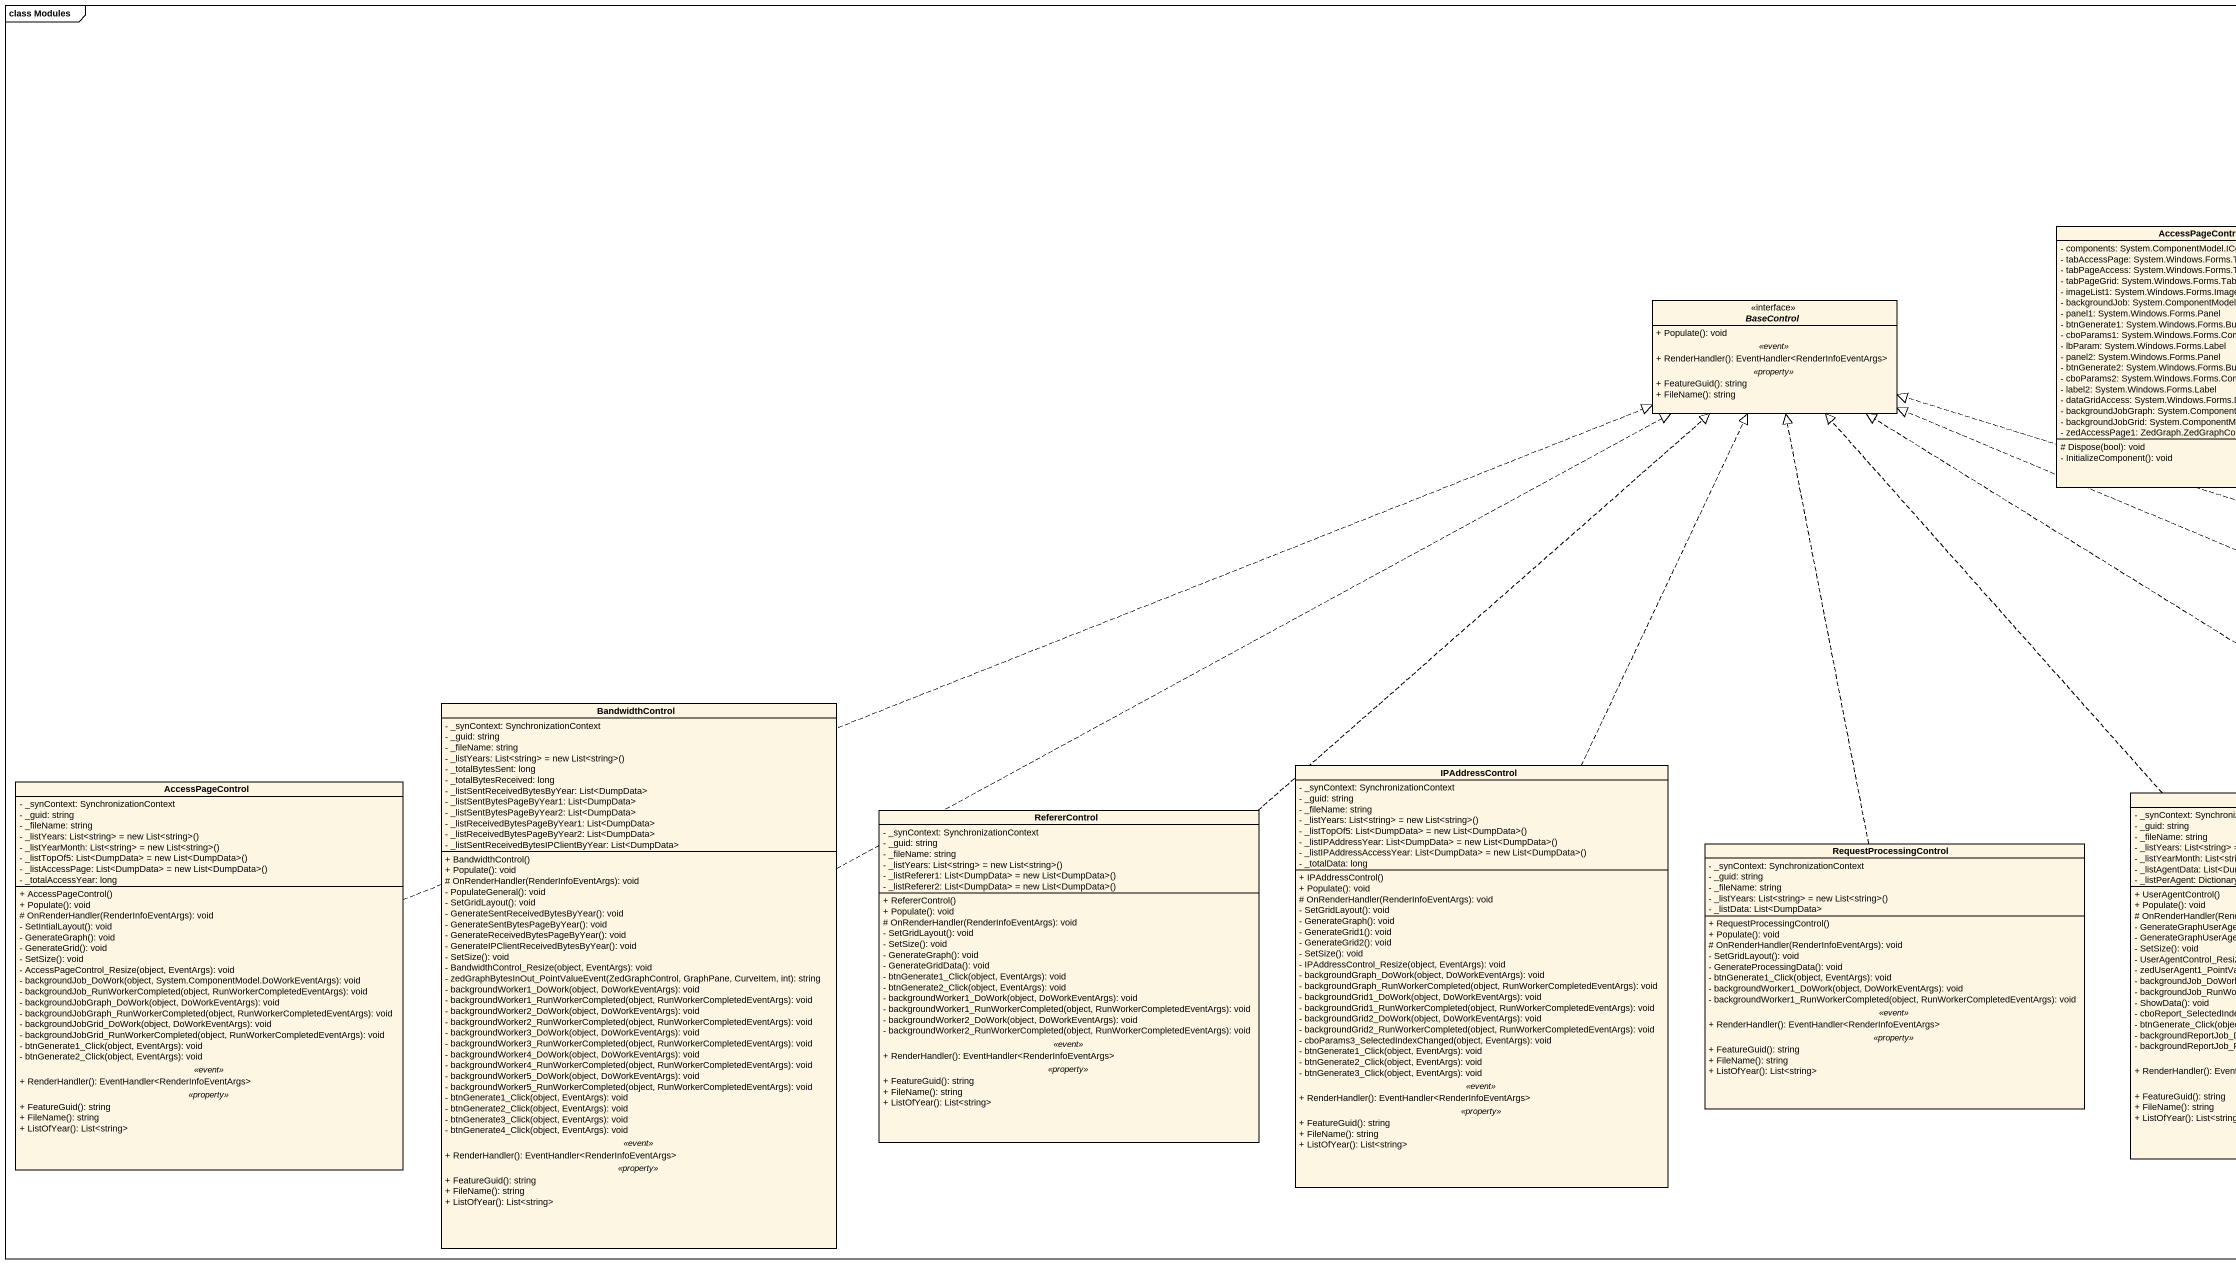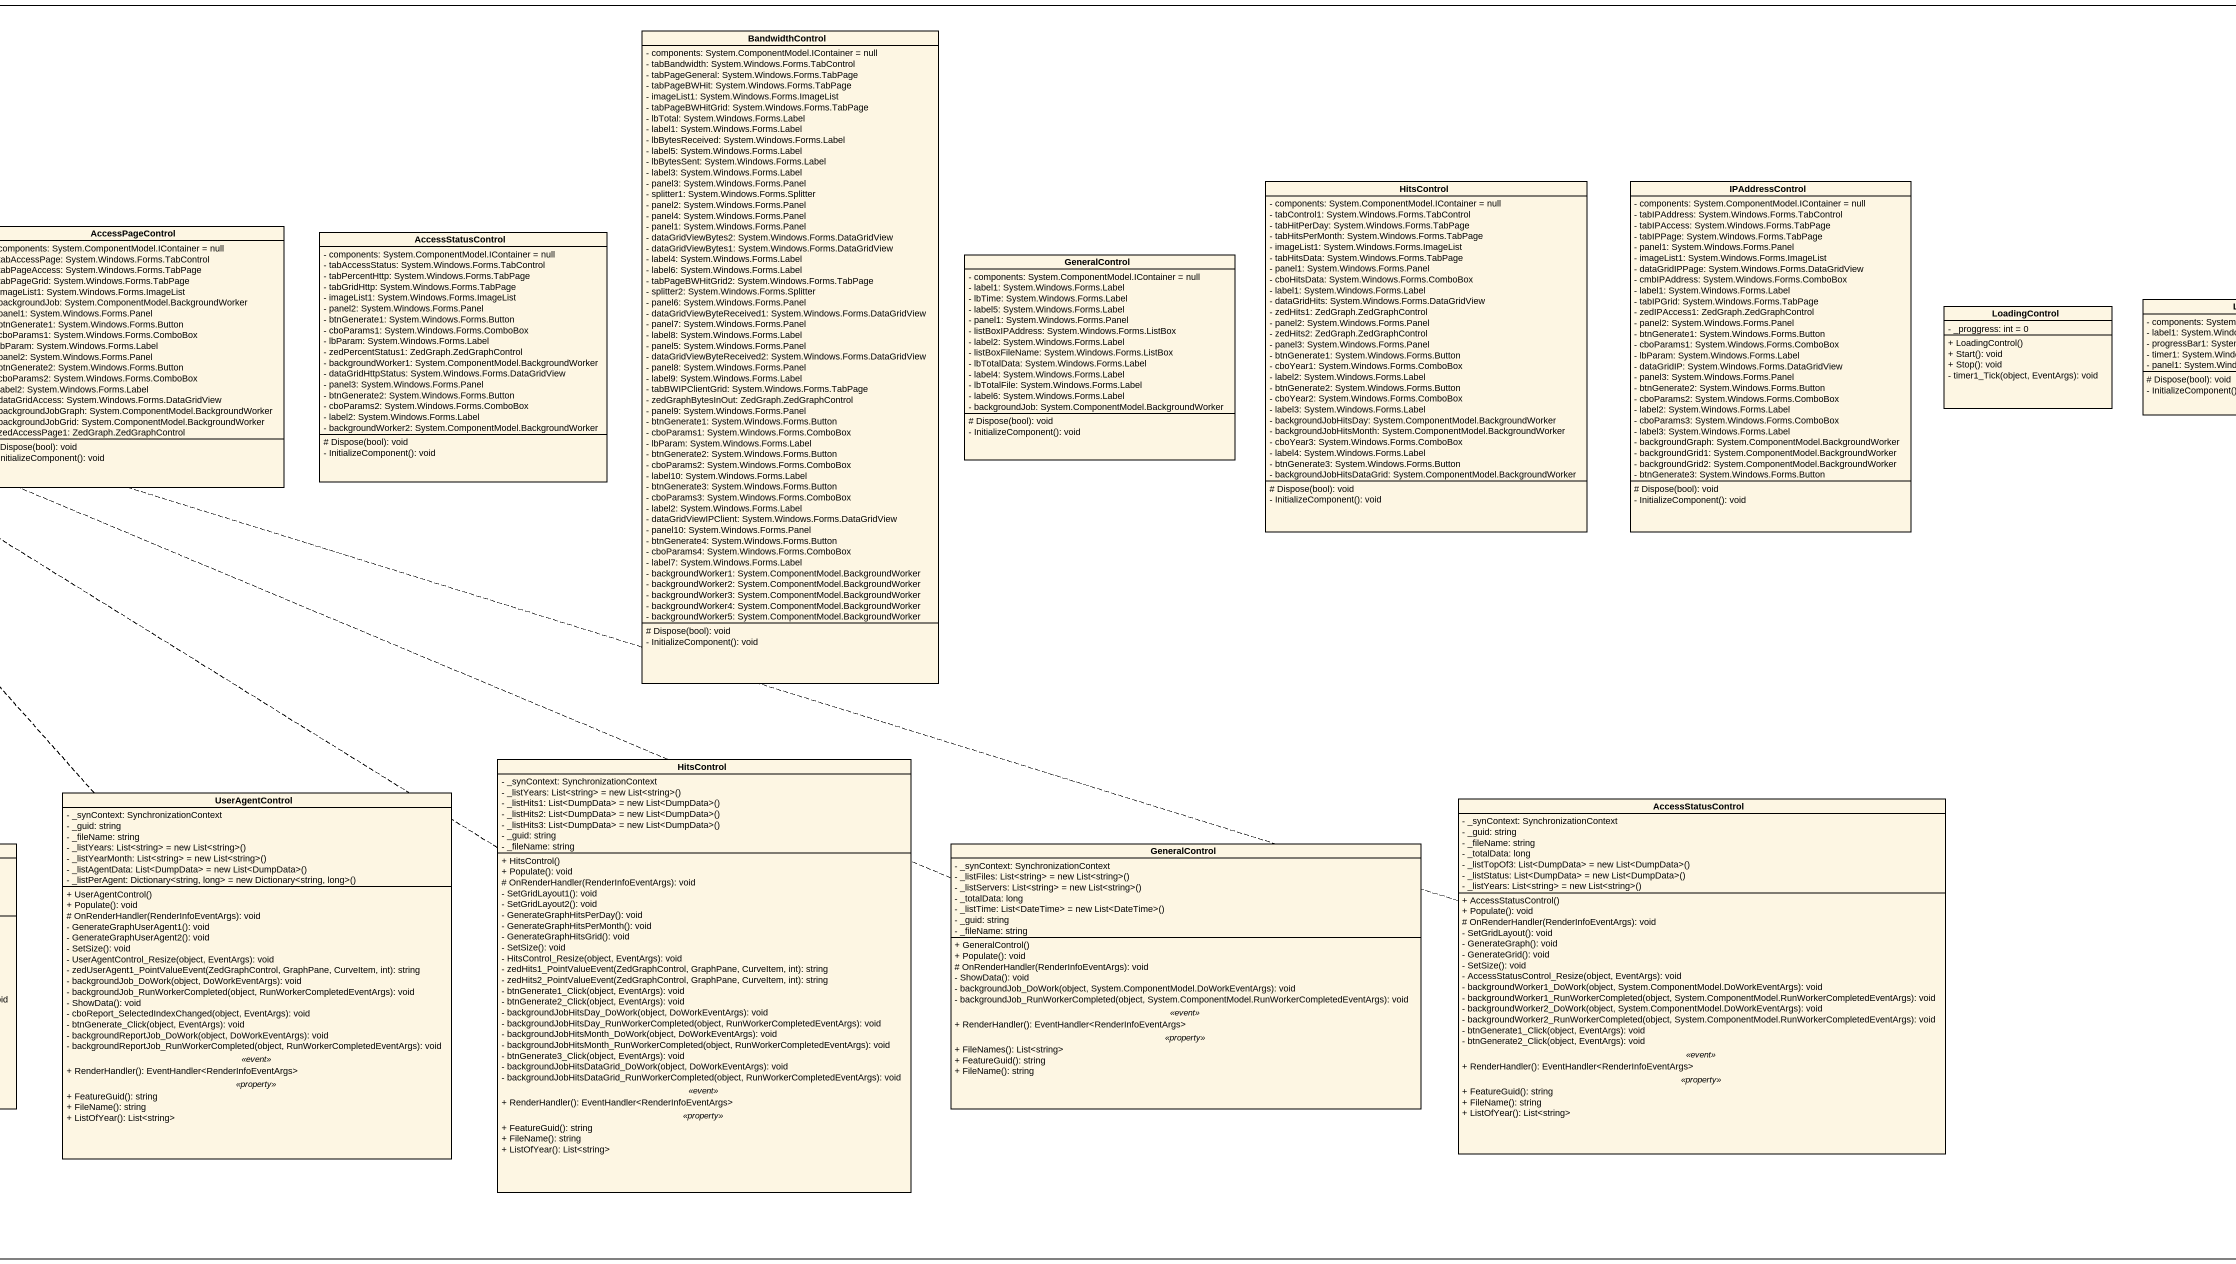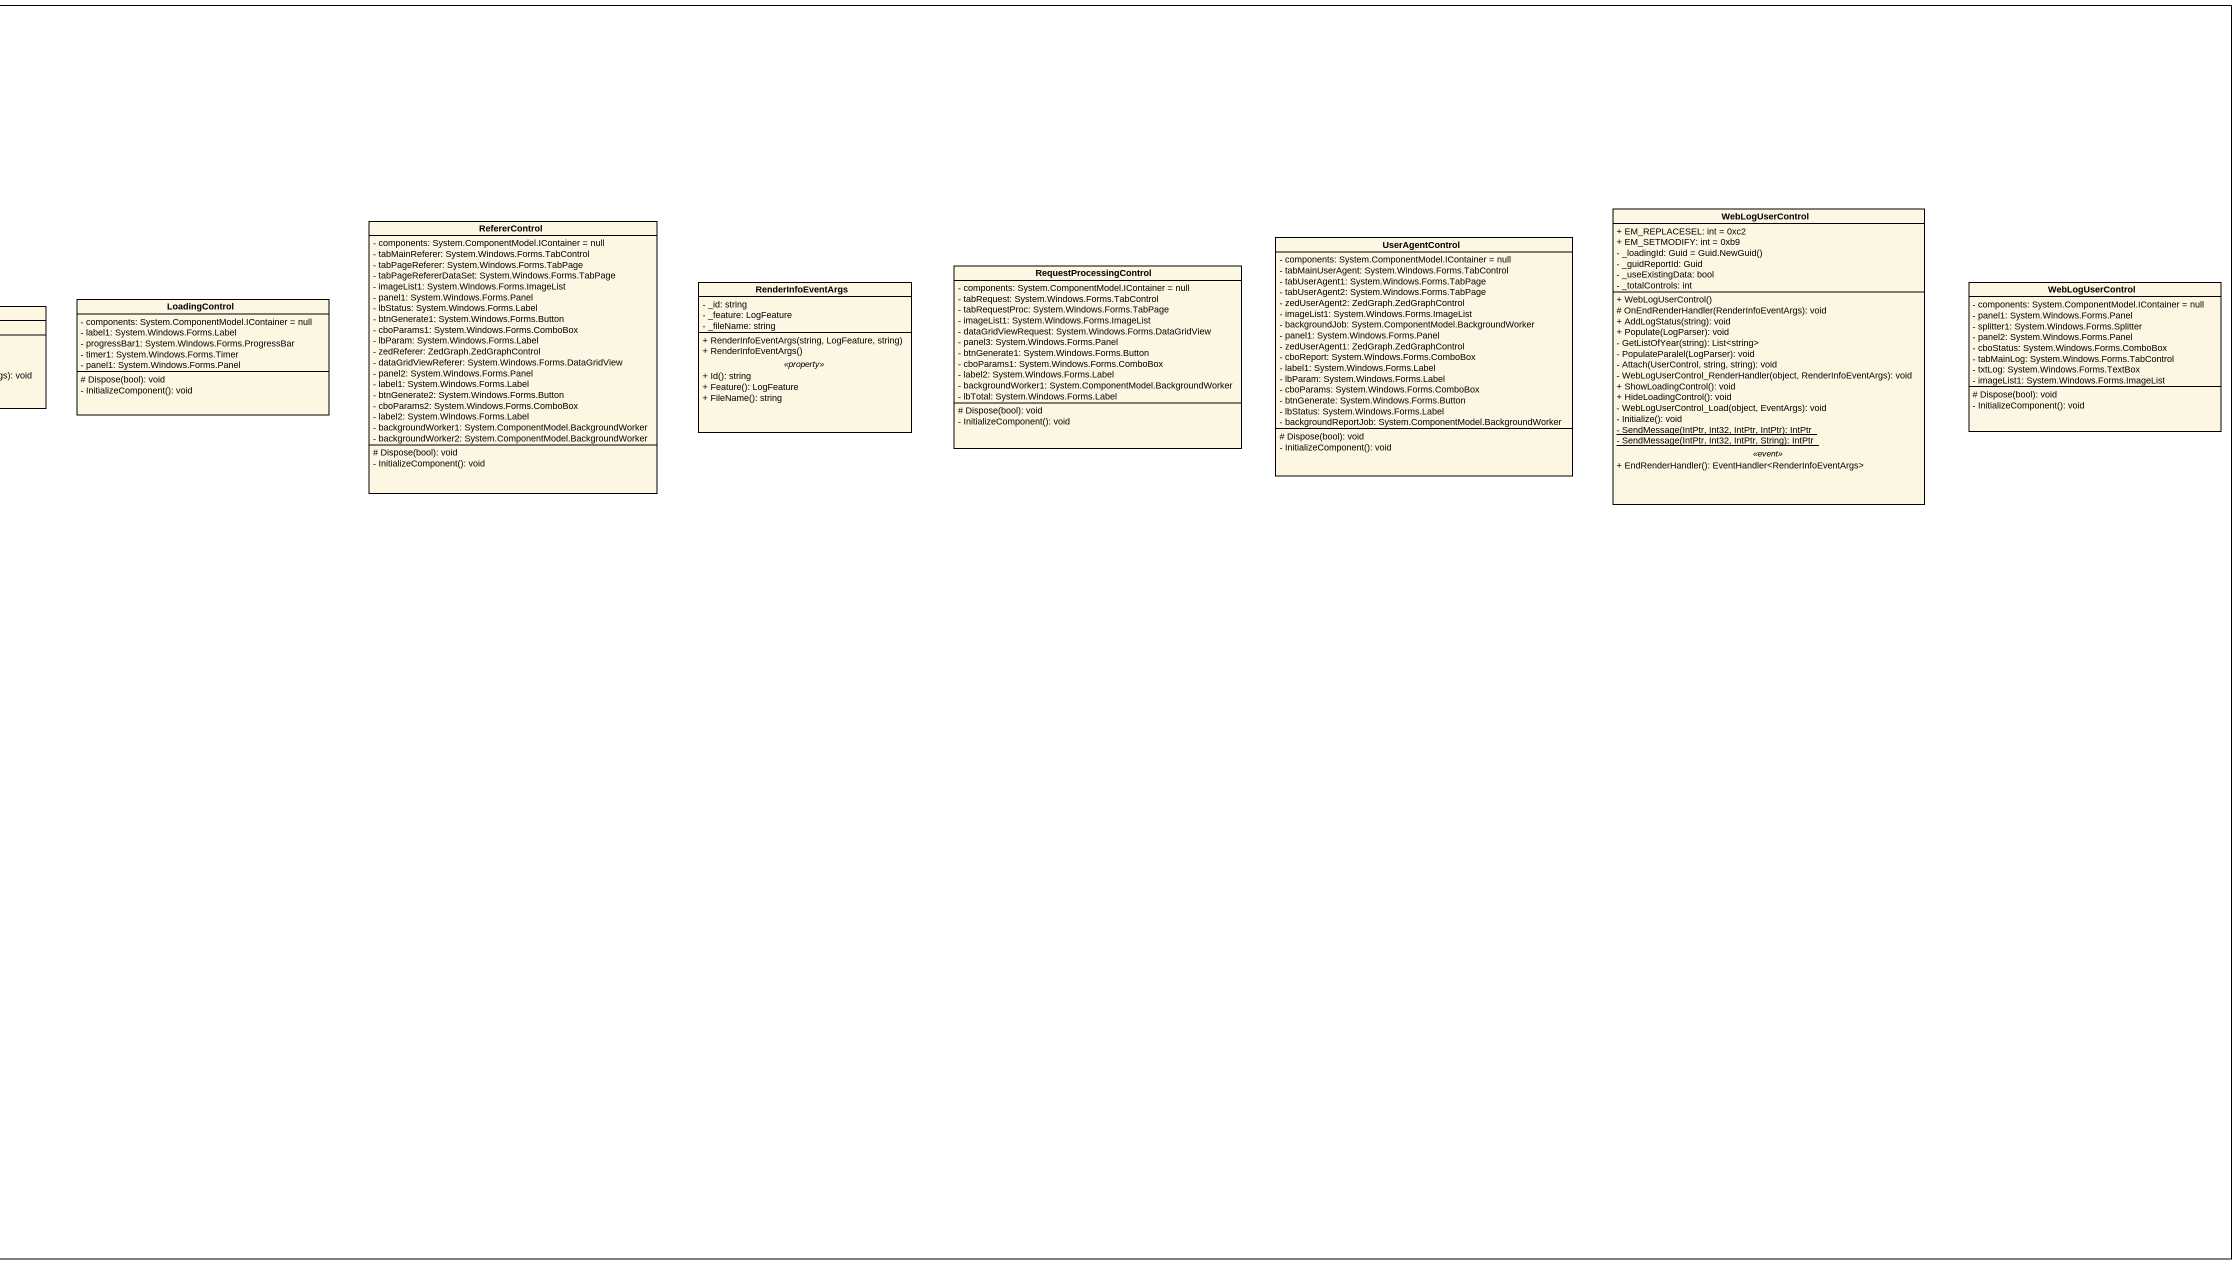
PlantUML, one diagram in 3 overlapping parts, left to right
@startuml
mainframe class Modules
hide circle
hide empty members
skinparam classAttributeIconSize 0
class BandwidthControl {
  - components: System.ComponentModel.IContainer = null
  - tabBandwidth: System.Windows.Forms.TabControl
  - tabPageGeneral: System.Windows.Forms.TabPage
  - tabPageBWHit: System.Windows.Forms.TabPage
  - imageList1: System.Windows.Forms.ImageList
  - tabPageBWHitGrid: System.Windows.Forms.TabPage
  - lbTotal: System.Windows.Forms.Label
  - label1: System.Windows.Forms.Label
  - lbBytesReceived: System.Windows.Forms.Label
  - label5: System.Windows.Forms.Label
  - lbBytesSent: System.Windows.Forms.Label
  - label3: System.Windows.Forms.Label
  - panel3: System.Windows.Forms.Panel
  - splitter1: System.Windows.Forms.Splitter
  - panel2: System.Windows.Forms.Panel
  - panel4: System.Windows.Forms.Panel
  - panel1: System.Windows.Forms.Panel
  - dataGridViewBytes2: System.Windows.Forms.DataGridView
  - dataGridViewBytes1: System.Windows.Forms.DataGridView
  - label4: System.Windows.Forms.Label
  - label6: System.Windows.Forms.Label
  - tabPageBWHitGrid2: System.Windows.Forms.TabPage
  - splitter2: System.Windows.Forms.Splitter
  - panel6: System.Windows.Forms.Panel
  - dataGridViewByteReceived1: System.Windows.Forms.DataGridView
  - panel7: System.Windows.Forms.Panel
  - label8: System.Windows.Forms.Label
  - panel5: System.Windows.Forms.Panel
  - dataGridViewByteReceived2: System.Windows.Forms.DataGridView
  - panel8: System.Windows.Forms.Panel
  - label9: System.Windows.Forms.Label
  - tabBWIPClientGrid: System.Windows.Forms.TabPage
  - zedGraphBytesInOut: ZedGraph.ZedGraphControl
  - panel9: System.Windows.Forms.Panel
  - btnGenerate1: System.Windows.Forms.Button
  - cboParams1: System.Windows.Forms.ComboBox
  - lbParam: System.Windows.Forms.Label
  - btnGenerate2: System.Windows.Forms.Button
  - cboParams2: System.Windows.Forms.ComboBox
  - label10: System.Windows.Forms.Label
  - btnGenerate3: System.Windows.Forms.Button
  - cboParams3: System.Windows.Forms.ComboBox
  - label2: System.Windows.Forms.Label
  - dataGridViewIPClient: System.Windows.Forms.DataGridView
  - panel10: System.Windows.Forms.Panel
  - btnGenerate4: System.Windows.Forms.Button
  - cboParams4: System.Windows.Forms.ComboBox
  - label7: System.Windows.Forms.Label
  - backgroundWorker1: System.ComponentModel.BackgroundWorker
  - backgroundWorker2: System.ComponentModel.BackgroundWorker
  - backgroundWorker3: System.ComponentModel.BackgroundWorker
  - backgroundWorker4: System.ComponentModel.BackgroundWorker
  - backgroundWorker5: System.ComponentModel.BackgroundWorker
  # Dispose(bool): void
  - InitializeComponent(): void
}
class HitsControl {
  - components: System.ComponentModel.IContainer = null
  - tabControl1: System.Windows.Forms.TabControl
  - tabHitPerDay: System.Windows.Forms.TabPage
  - tabHitsPerMonth: System.Windows.Forms.TabPage
  - imageList1: System.Windows.Forms.ImageList
  - tabHitsData: System.Windows.Forms.TabPage
  - panel1: System.Windows.Forms.Panel
  - cboHitsData: System.Windows.Forms.ComboBox
  - label1: System.Windows.Forms.Label
  - dataGridHits: System.Windows.Forms.DataGridView
  - zedHits1: ZedGraph.ZedGraphControl
  - panel2: System.Windows.Forms.Panel
  - zedHits2: ZedGraph.ZedGraphControl
  - panel3: System.Windows.Forms.Panel
  - btnGenerate1: System.Windows.Forms.Button
  - cboYear1: System.Windows.Forms.ComboBox
  - label2: System.Windows.Forms.Label
  - btnGenerate2: System.Windows.Forms.Button
  - cboYear2: System.Windows.Forms.ComboBox
  - label3: System.Windows.Forms.Label
  - backgroundJobHitsDay: System.ComponentModel.BackgroundWorker
  - backgroundJobHitsMonth: System.ComponentModel.BackgroundWorker
  - cboYear3: System.Windows.Forms.ComboBox
  - label4: System.Windows.Forms.Label
  - btnGenerate3: System.Windows.Forms.Button
  - backgroundJobHitsDataGrid: System.ComponentModel.BackgroundWorker
  # Dispose(bool): void
  - InitializeComponent(): void
}
class IPAddressControl {
  - components: System.ComponentModel.IContainer = null
  - tabIPAddress: System.Windows.Forms.TabControl
  - tabIPAccess: System.Windows.Forms.TabPage
  - tabIPPage: System.Windows.Forms.TabPage
  - panel1: System.Windows.Forms.Panel
  - imageList1: System.Windows.Forms.ImageList
  - dataGridIPPage: System.Windows.Forms.DataGridView
  - cmbIPAddress: System.Windows.Forms.ComboBox
  - label1: System.Windows.Forms.Label
  - tabIPGrid: System.Windows.Forms.TabPage
  - zedIPAccess1: ZedGraph.ZedGraphControl
  - panel2: System.Windows.Forms.Panel
  - btnGenerate1: System.Windows.Forms.Button
  - cboParams1: System.Windows.Forms.ComboBox
  - lbParam: System.Windows.Forms.Label
  - dataGridIP: System.Windows.Forms.DataGridView
  - panel3: System.Windows.Forms.Panel
  - btnGenerate2: System.Windows.Forms.Button
  - cboParams2: System.Windows.Forms.ComboBox
  - label2: System.Windows.Forms.Label
  - cboParams3: System.Windows.Forms.ComboBox
  - label3: System.Windows.Forms.Label
  - backgroundGraph: System.ComponentModel.BackgroundWorker
  - backgroundGrid1: System.ComponentModel.BackgroundWorker
  - backgroundGrid2: System.ComponentModel.BackgroundWorker
  - btnGenerate3: System.Windows.Forms.Button
  # Dispose(bool): void
  - InitializeComponent(): void
}
class RefererControl {
  - components: System.ComponentModel.IContainer = null
  - tabMainReferer: System.Windows.Forms.TabControl
  - tabPageReferer: System.Windows.Forms.TabPage
  - tabPageRefererDataSet: System.Windows.Forms.TabPage
  - imageList1: System.Windows.Forms.ImageList
  - panel1: System.Windows.Forms.Panel
  - lbStatus: System.Windows.Forms.Label
  - btnGenerate1: System.Windows.Forms.Button
  - cboParams1: System.Windows.Forms.ComboBox
  - lbParam: System.Windows.Forms.Label
  - zedReferer: ZedGraph.ZedGraphControl
  - dataGridViewReferer: System.Windows.Forms.DataGridView
  - panel2: System.Windows.Forms.Panel
  - label1: System.Windows.Forms.Label
  - btnGenerate2: System.Windows.Forms.Button
  - cboParams2: System.Windows.Forms.ComboBox
  - label2: System.Windows.Forms.Label
  - backgroundWorker1: System.ComponentModel.BackgroundWorker
  - backgroundWorker2: System.ComponentModel.BackgroundWorker
  # Dispose(bool): void
  - InitializeComponent(): void
}
class WebLogUserControl {
  + EM_REPLACESEL: int = 0xc2
  + EM_SETMODIFY: int = 0xb9
  {field} - _loadingId: Guid = Guid.NewGuid()
  - _guidReportId: Guid
  - _useExistingData: bool
  - _totalControls: int
  --
  + WebLogUserControl()
  # OnEndRenderHandler(RenderInfoEventArgs): void
  + AddLogStatus(string): void
  + Populate(LogParser): void
  - GetListOfYear(string): List<string>
  - PopulateParalel(LogParser): void
  - Attach(UserControl, string, string): void
  - WebLogUserControl_RenderHandler(object, RenderInfoEventArgs): void
  + ShowLoadingControl(): void
  + HideLoadingControl(): void
  - WebLogUserControl_Load(object, EventArgs): void
  - Initialize(): void
  {static} - SendMessage(IntPtr, Int32, IntPtr, IntPtr): IntPtr
  {static} - SendMessage(IntPtr, Int32, IntPtr, String): IntPtr
  .. <<event>> ..
  + EndRenderHandler(): EventHandler<RenderInfoEventArgs>
}
class AccessPageControl {
  - components: System.ComponentModel.IContainer = null
  - tabAccessPage: System.Windows.Forms.TabControl
  - tabPageAccess: System.Windows.Forms.TabPage
  - tabPageGrid: System.Windows.Forms.TabPage
  - imageList1: System.Windows.Forms.ImageList
  - backgroundJob: System.ComponentModel.BackgroundWorker
  - panel1: System.Windows.Forms.Panel
  - btnGenerate1: System.Windows.Forms.Button
  - cboParams1: System.Windows.Forms.ComboBox
  - lbParam: System.Windows.Forms.Label
  - panel2: System.Windows.Forms.Panel
  - btnGenerate2: System.Windows.Forms.Button
  - cboParams2: System.Windows.Forms.ComboBox
  - label2: System.Windows.Forms.Label
  - dataGridAccess: System.Windows.Forms.DataGridView
  - backgroundJobGraph: System.ComponentModel.BackgroundWorker
  - backgroundJobGrid: System.ComponentModel.BackgroundWorker
  - zedAccessPage1: ZedGraph.ZedGraphControl
  # Dispose(bool): void
  - InitializeComponent(): void
}
class AccessStatusControl {
  - components: System.ComponentModel.IContainer = null
  - tabAccessStatus: System.Windows.Forms.TabControl
  - tabPercentHttp: System.Windows.Forms.TabPage
  - tabGridHttp: System.Windows.Forms.TabPage
  - imageList1: System.Windows.Forms.ImageList
  - panel2: System.Windows.Forms.Panel
  - btnGenerate1: System.Windows.Forms.Button
  - cboParams1: System.Windows.Forms.ComboBox
  - lbParam: System.Windows.Forms.Label
  - zedPercentStatus1: ZedGraph.ZedGraphControl
  - backgroundWorker1: System.ComponentModel.BackgroundWorker
  - dataGridHttpStatus: System.Windows.Forms.DataGridView
  - panel3: System.Windows.Forms.Panel
  - btnGenerate2: System.Windows.Forms.Button
  - cboParams2: System.Windows.Forms.ComboBox
  - label2: System.Windows.Forms.Label
  - backgroundWorker2: System.ComponentModel.BackgroundWorker
  # Dispose(bool): void
  - InitializeComponent(): void
}
class GeneralControl {
  - components: System.ComponentModel.IContainer = null
  - label1: System.Windows.Forms.Label
  - lbTime: System.Windows.Forms.Label
  - label5: System.Windows.Forms.Label
  - panel1: System.Windows.Forms.Panel
  - listBoxIPAddress: System.Windows.Forms.ListBox
  - label2: System.Windows.Forms.Label
  - listBoxFileName: System.Windows.Forms.ListBox
  - lbTotalData: System.Windows.Forms.Label
  - label4: System.Windows.Forms.Label
  - lbTotalFile: System.Windows.Forms.Label
  - label6: System.Windows.Forms.Label
  - backgroundJob: System.ComponentModel.BackgroundWorker
  # Dispose(bool): void
  - InitializeComponent(): void
}
class UserAgentControl {
  - components: System.ComponentModel.IContainer = null
  - tabMainUserAgent: System.Windows.Forms.TabControl
  - tabUserAgent1: System.Windows.Forms.TabPage
  - tabUserAgent2: System.Windows.Forms.TabPage
  - zedUserAgent2: ZedGraph.ZedGraphControl
  - imageList1: System.Windows.Forms.ImageList
  - backgroundJob: System.ComponentModel.BackgroundWorker
  - panel1: System.Windows.Forms.Panel
  - zedUserAgent1: ZedGraph.ZedGraphControl
  - cboReport: System.Windows.Forms.ComboBox
  - label1: System.Windows.Forms.Label
  - lbParam: System.Windows.Forms.Label
  - cboParams: System.Windows.Forms.ComboBox
  - btnGenerate: System.Windows.Forms.Button
  - lbStatus: System.Windows.Forms.Label
  - backgroundReportJob: System.ComponentModel.BackgroundWorker
  # Dispose(bool): void
  - InitializeComponent(): void
}
interface BaseControl {
  + Populate(): void
  .. <<event>> ..
  + RenderHandler(): EventHandler<RenderInfoEventArgs>
  .. <<property>> ..
  + FeatureGuid(): string
  + FileName(): string
}
class LoadingControl {
  - components: System.ComponentModel.IContainer = null
  - label1: System.Windows.Forms.Label
  - progressBar1: System.Windows.Forms.ProgressBar
  - timer1: System.Windows.Forms.Timer
  - panel1: System.Windows.Forms.Panel
  # Dispose(bool): void
  - InitializeComponent(): void
}
class RenderInfoEventArgs {
  - _id: string
  - _feature: LogFeature
  - _fileName: string
  --
  + RenderInfoEventArgs(string, LogFeature, string)
  + RenderInfoEventArgs()
  .. <<property>> ..
  + Id(): string
  + Feature(): LogFeature
  + FileName(): string
}
class RequestProcessingControl {
  - components: System.ComponentModel.IContainer = null
  - tabRequest: System.Windows.Forms.TabControl
  - tabRequestProc: System.Windows.Forms.TabPage
  - imageList1: System.Windows.Forms.ImageList
  - dataGridViewRequest: System.Windows.Forms.DataGridView
  - panel3: System.Windows.Forms.Panel
  - btnGenerate1: System.Windows.Forms.Button
  - cboParams1: System.Windows.Forms.ComboBox
  - label2: System.Windows.Forms.Label
  - backgroundWorker1: System.ComponentModel.BackgroundWorker
  - lbTotal: System.Windows.Forms.Label
  # Dispose(bool): void
  - InitializeComponent(): void
}
class "WebLogUserControl" as WebLogUserControl_2 {
  - components: System.ComponentModel.IContainer = null
  - panel1: System.Windows.Forms.Panel
  - splitter1: System.Windows.Forms.Splitter
  - panel2: System.Windows.Forms.Panel
  - cboStatus: System.Windows.Forms.ComboBox
  - tabMainLog: System.Windows.Forms.TabControl
  - txtLog: System.Windows.Forms.TextBox
  - imageList1: System.Windows.Forms.ImageList
  # Dispose(bool): void
  - InitializeComponent(): void
}
class "LoadingControl" as LoadingControl_2 {
  - _proggress: int = 0
  + LoadingControl()
  + Start(): void
  + Stop(): void
  - timer1_Tick(object, EventArgs): void
}
class "BandwidthControl" as BandwidthControl_2 {
  - _synContext: SynchronizationContext
  - _guid: string
  - _fileName: string
  {field} - _listYears: List<string> = new List<string>()
  - _totalBytesSent: long
  - _totalBytesReceived: long
  - _listSentReceivedBytesByYear: List<DumpData>
  - _listSentBytesPageByYear1: List<DumpData>
  - _listSentBytesPageByYear2: List<DumpData>
  - _listReceivedBytesPageByYear1: List<DumpData>
  - _listReceivedBytesPageByYear2: List<DumpData>
  - _listSentReceivedBytesIPClientByYear: List<DumpData>
  --
  + BandwidthControl()
  + Populate(): void
  # OnRenderHandler(RenderInfoEventArgs): void
  - PopulateGeneral(): void
  - SetGridLayout(): void
  - GenerateSentReceivedBytesByYear(): void
  - GenerateSentBytesPageByYear(): void
  - GenerateReceivedBytesPageByYear(): void
  - GenerateIPClientReceivedBytesByYear(): void
  - SetSize(): void
  - BandwidthControl_Resize(object, EventArgs): void
  - zedGraphBytesInOut_PointValueEvent(ZedGraphControl, GraphPane, CurveItem, int): string
  - backgroundWorker1_DoWork(object, DoWorkEventArgs): void
  - backgroundWorker1_RunWorkerCompleted(object, RunWorkerCompletedEventArgs): void
  - backgroundWorker2_DoWork(object, DoWorkEventArgs): void
  - backgroundWorker2_RunWorkerCompleted(object, RunWorkerCompletedEventArgs): void
  - backgroundWorker3_DoWork(object, DoWorkEventArgs): void
  - backgroundWorker3_RunWorkerCompleted(object, RunWorkerCompletedEventArgs): void
  - backgroundWorker4_DoWork(object, DoWorkEventArgs): void
  - backgroundWorker4_RunWorkerCompleted(object, RunWorkerCompletedEventArgs): void
  - backgroundWorker5_DoWork(object, DoWorkEventArgs): void
  - backgroundWorker5_RunWorkerCompleted(object, RunWorkerCompletedEventArgs): void
  - btnGenerate1_Click(object, EventArgs): void
  - btnGenerate2_Click(object, EventArgs): void
  - btnGenerate3_Click(object, EventArgs): void
  - btnGenerate4_Click(object, EventArgs): void
  .. <<event>> ..
  + RenderHandler(): EventHandler<RenderInfoEventArgs>
  .. <<property>> ..
  + FeatureGuid(): string
  + FileName(): string
  + ListOfYear(): List<string>
}
class "IPAddressControl" as IPAddressControl_2 {
  - _synContext: SynchronizationContext
  - _guid: string
  - _fileName: string
  {field} - _listYears: List<string> = new List<string>()
  {field} - _listTopOf5: List<DumpData> = new List<DumpData>()
  {field} - _listIPAddressYear: List<DumpData> = new List<DumpData>()
  {field} - _listIPAddressAccessYear: List<DumpData> = new List<DumpData>()
  - _totalData: long
  --
  + IPAddressControl()
  + Populate(): void
  # OnRenderHandler(RenderInfoEventArgs): void
  - SetGridLayout(): void
  - GenerateGraph(): void
  - GenerateGrid1(): void
  - GenerateGrid2(): void
  - SetSize(): void
  - IPAddressControl_Resize(object, EventArgs): void
  - backgroundGraph_DoWork(object, DoWorkEventArgs): void
  - backgroundGraph_RunWorkerCompleted(object, RunWorkerCompletedEventArgs): void
  - backgroundGrid1_DoWork(object, DoWorkEventArgs): void
  - backgroundGrid1_RunWorkerCompleted(object, RunWorkerCompletedEventArgs): void
  - backgroundGrid2_DoWork(object, DoWorkEventArgs): void
  - backgroundGrid2_RunWorkerCompleted(object, RunWorkerCompletedEventArgs): void
  - cboParams3_SelectedIndexChanged(object, EventArgs): void
  - btnGenerate1_Click(object, EventArgs): void
  - btnGenerate2_Click(object, EventArgs): void
  - btnGenerate3_Click(object, EventArgs): void
  .. <<event>> ..
  + RenderHandler(): EventHandler<RenderInfoEventArgs>
  .. <<property>> ..
  + FeatureGuid(): string
  + FileName(): string
  + ListOfYear(): List<string>
}
class "HitsControl" as HitsControl_2 {
  - _synContext: SynchronizationContext
  {field} - _listYears: List<string> = new List<string>()
  {field} - _listHits1: List<DumpData> = new List<DumpData>()
  {field} - _listHits2: List<DumpData> = new List<DumpData>()
  {field} - _listHits3: List<DumpData> = new List<DumpData>()
  - _guid: string
  - _fileName: string
  --
  + HitsControl()
  + Populate(): void
  # OnRenderHandler(RenderInfoEventArgs): void
  - SetGridLayout1(): void
  - SetGridLayout2(): void
  - GenerateGraphHitsPerDay(): void
  - GenerateGraphHitsPerMonth(): void
  - GenerateGraphHitsGrid(): void
  - SetSize(): void
  - HitsControl_Resize(object, EventArgs): void
  - zedHits1_PointValueEvent(ZedGraphControl, GraphPane, CurveItem, int): string
  - zedHits2_PointValueEvent(ZedGraphControl, GraphPane, CurveItem, int): string
  - btnGenerate1_Click(object, EventArgs): void
  - btnGenerate2_Click(object, EventArgs): void
  - backgroundJobHitsDay_DoWork(object, DoWorkEventArgs): void
  - backgroundJobHitsDay_RunWorkerCompleted(object, RunWorkerCompletedEventArgs): void
  - backgroundJobHitsMonth_DoWork(object, DoWorkEventArgs): void
  - backgroundJobHitsMonth_RunWorkerCompleted(object, RunWorkerCompletedEventArgs): void
  - btnGenerate3_Click(object, EventArgs): void
  - backgroundJobHitsDataGrid_DoWork(object, DoWorkEventArgs): void
  - backgroundJobHitsDataGrid_RunWorkerCompleted(object, RunWorkerCompletedEventArgs): void
  .. <<event>> ..
  + RenderHandler(): EventHandler<RenderInfoEventArgs>
  .. <<property>> ..
  + FeatureGuid(): string
  + FileName(): string
  + ListOfYear(): List<string>
}
class "AccessPageControl" as AccessPageControl_2 {
  - _synContext: SynchronizationContext
  - _guid: string
  - _fileName: string
  {field} - _listYears: List<string> = new List<string>()
  {field} - _listYearMonth: List<string> = new List<string>()
  {field} - _listTopOf5: List<DumpData> = new List<DumpData>()
  {field} - _listAccessPage: List<DumpData> = new List<DumpData>()
  - _totalAccessYear: long
  --
  + AccessPageControl()
  + Populate(): void
  # OnRenderHandler(RenderInfoEventArgs): void
  - SetIntialLayout(): void
  - GenerateGraph(): void
  - GenerateGrid(): void
  - SetSize(): void
  - AccessPageControl_Resize(object, EventArgs): void
  - backgroundJob_DoWork(object, System.ComponentModel.DoWorkEventArgs): void
  - backgroundJob_RunWorkerCompleted(object, RunWorkerCompletedEventArgs): void
  - backgroundJobGraph_DoWork(object, DoWorkEventArgs): void
  - backgroundJobGraph_RunWorkerCompleted(object, RunWorkerCompletedEventArgs): void
  - backgroundJobGrid_DoWork(object, DoWorkEventArgs): void
  - backgroundJobGrid_RunWorkerCompleted(object, RunWorkerCompletedEventArgs): void
  - btnGenerate1_Click(object, EventArgs): void
  - btnGenerate2_Click(object, EventArgs): void
  .. <<event>> ..
  + RenderHandler(): EventHandler<RenderInfoEventArgs>
  .. <<property>> ..
  + FeatureGuid(): string
  + FileName(): string
  + ListOfYear(): List<string>
}
class "UserAgentControl" as UserAgentControl_2 {
  - _synContext: SynchronizationContext
  - _guid: string
  - _fileName: string
  {field} - _listYears: List<string> = new List<string>()
  {field} - _listYearMonth: List<string> = new List<string>()
  {field} - _listAgentData: List<DumpData> = new List<DumpData>()
  {field} - _listPerAgent: Dictionary<string, long> = new Dictionary<string, long>()
  --
  + UserAgentControl()
  + Populate(): void
  # OnRenderHandler(RenderInfoEventArgs): void
  - GenerateGraphUserAgent1(): void
  - GenerateGraphUserAgent2(): void
  - SetSize(): void
  - UserAgentControl_Resize(object, EventArgs): void
  - zedUserAgent1_PointValueEvent(ZedGraphControl, GraphPane, CurveItem, int): string
  - backgroundJob_DoWork(object, DoWorkEventArgs): void
  - backgroundJob_RunWorkerCompleted(object, RunWorkerCompletedEventArgs): void
  - ShowData(): void
  - cboReport_SelectedIndexChanged(object, EventArgs): void
  - btnGenerate_Click(object, EventArgs): void
  - backgroundReportJob_DoWork(object, DoWorkEventArgs): void
  - backgroundReportJob_RunWorkerCompleted(object, RunWorkerCompletedEventArgs): void
  .. <<event>> ..
  + RenderHandler(): EventHandler<RenderInfoEventArgs>
  .. <<property>> ..
  + FeatureGuid(): string
  + FileName(): string
  + ListOfYear(): List<string>
}
class "AccessStatusControl" as AccessStatusControl_2 {
  - _synContext: SynchronizationContext
  - _guid: string
  - _fileName: string
  - _totalData: long
  {field} - _listTopOf3: List<DumpData> = new List<DumpData>()
  {field} - _listStatus: List<DumpData> = new List<DumpData>()
  {field} - _listYears: List<string> = new List<string>()
  --
  + AccessStatusControl()
  + Populate(): void
  # OnRenderHandler(RenderInfoEventArgs): void
  - SetGridLayout(): void
  - GenerateGraph(): void
  - GenerateGrid(): void
  - SetSize(): void
  - AccessStatusControl_Resize(object, EventArgs): void
  - backgroundWorker1_DoWork(object, System.ComponentModel.DoWorkEventArgs): void
  - backgroundWorker1_RunWorkerCompleted(object, System.ComponentModel.RunWorkerCompletedEventArgs): void
  - backgroundWorker2_DoWork(object, System.ComponentModel.DoWorkEventArgs): void
  - backgroundWorker2_RunWorkerCompleted(object, System.ComponentModel.RunWorkerCompletedEventArgs): void
  - btnGenerate1_Click(object, EventArgs): void
  - btnGenerate2_Click(object, EventArgs): void
  .. <<event>> ..
  + RenderHandler(): EventHandler<RenderInfoEventArgs>
  .. <<property>> ..
  + FeatureGuid(): string
  + FileName(): string
  + ListOfYear(): List<string>
}
class "RefererControl" as RefererControl_2 {
  - _synContext: SynchronizationContext
  - _guid: string
  - _fileName: string
  {field} - _listYears: List<string> = new List<string>()
  {field} - _listReferer1: List<DumpData> = new List<DumpData>()
  {field} - _listReferer2: List<DumpData> = new List<DumpData>()
  --
  + RefererControl()
  + Populate(): void
  # OnRenderHandler(RenderInfoEventArgs): void
  - SetGridLayout(): void
  - SetSize(): void
  - GenerateGraph(): void
  - GenerateGridData(): void
  - btnGenerate1_Click(object, EventArgs): void
  - btnGenerate2_Click(object, EventArgs): void
  - backgroundWorker1_DoWork(object, DoWorkEventArgs): void
  - backgroundWorker1_RunWorkerCompleted(object, RunWorkerCompletedEventArgs): void
  - backgroundWorker2_DoWork(object, DoWorkEventArgs): void
  - backgroundWorker2_RunWorkerCompleted(object, RunWorkerCompletedEventArgs): void
  .. <<event>> ..
  + RenderHandler(): EventHandler<RenderInfoEventArgs>
  .. <<property>> ..
  + FeatureGuid(): string
  + FileName(): string
  + ListOfYear(): List<string>
}
class "RequestProcessingControl" as RequestProcessingControl_2 {
  - _synContext: SynchronizationContext
  - _guid: string
  - _fileName: string
  {field} - _listYears: List<string> = new List<string>()
  - _listData: List<DumpData>
  --
  + RequestProcessingControl()
  + Populate(): void
  # OnRenderHandler(RenderInfoEventArgs): void
  - SetGridLayout(): void
  - GenerateProcessingData(): void
  - btnGenerate1_Click(object, EventArgs): void
  - backgroundWorker1_DoWork(object, DoWorkEventArgs): void
  - backgroundWorker1_RunWorkerCompleted(object, RunWorkerCompletedEventArgs): void
  .. <<event>> ..
  + RenderHandler(): EventHandler<RenderInfoEventArgs>
  .. <<property>> ..
  + FeatureGuid(): string
  + FileName(): string
  + ListOfYear(): List<string>
}
class "GeneralControl" as GeneralControl_2 {
  - _synContext: SynchronizationContext
  {field} - _listFiles: List<string> = new List<string>()
  {field} - _listServers: List<string> = new List<string>()
  - _totalData: long
  {field} - _listTime: List<DateTime> = new List<DateTime>()
  - _guid: string
  - _fileName: string
  --
  + GeneralControl()
  + Populate(): void
  # OnRenderHandler(RenderInfoEventArgs): void
  - ShowData(): void
  - backgroundJob_DoWork(object, System.ComponentModel.DoWorkEventArgs): void
  - backgroundJob_RunWorkerCompleted(object, System.ComponentModel.RunWorkerCompletedEventArgs): void
  .. <<event>> ..
  + RenderHandler(): EventHandler<RenderInfoEventArgs>
  .. <<property>> ..
  + FileNames(): List<string>
  + FeatureGuid(): string
  + FileName(): string
}
BandwidthControl_2 .right.|> BaseControl
IPAddressControl_2 .up.|> BaseControl
HitsControl_2 .up.|> BaseControl
AccessPageControl_2 .right.|> BaseControl
UserAgentControl_2 .up.|> BaseControl
AccessStatusControl_2 .left.|> BaseControl
RefererControl_2 .up.|> BaseControl
RequestProcessingControl_2 .up.|> BaseControl
GeneralControl_2 .left.|> BaseControl
@enduml
